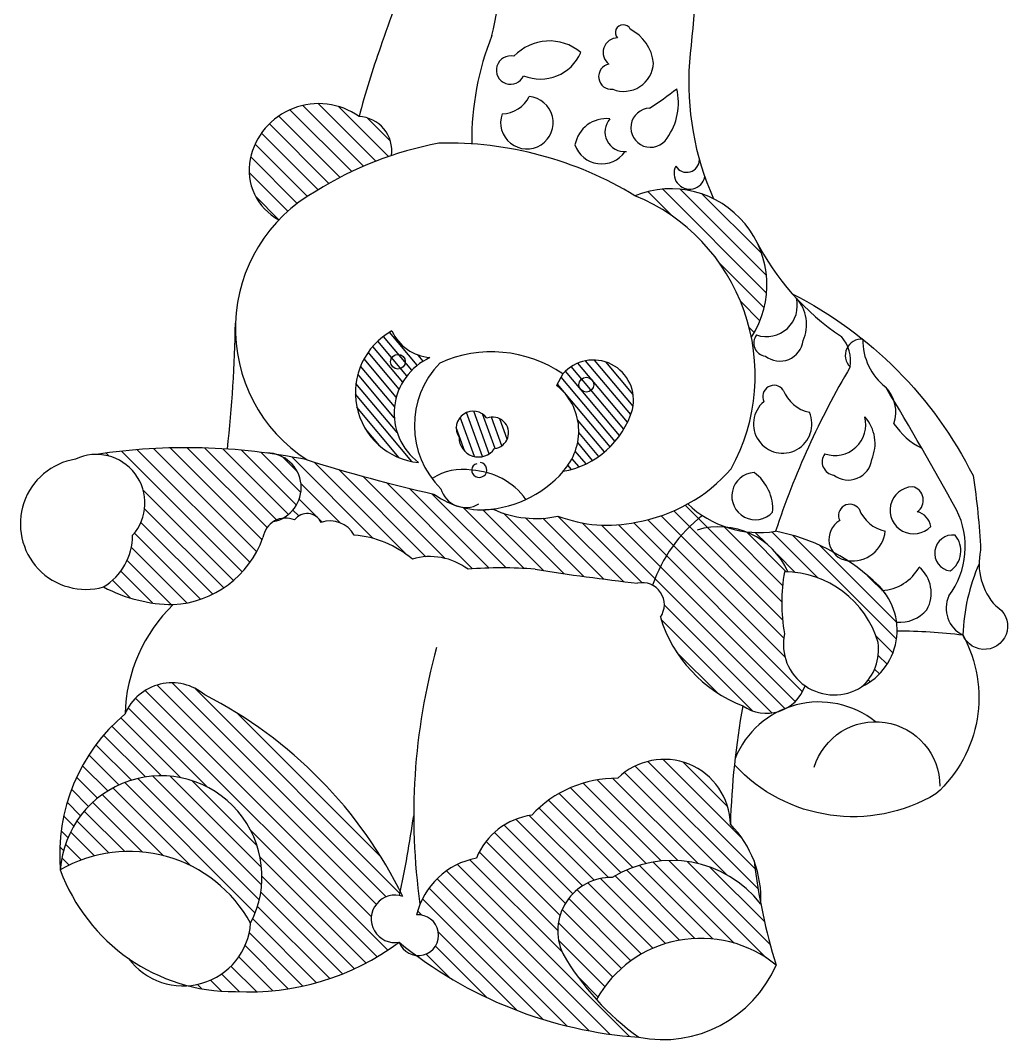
# Model space of a CAD drawing. Extents: x 1150 to 1325, y 2258 to 2543.
# Drawn here: x 1149.9 to 1325.3, y 2257.7 to 2438.7 of the extents above; entities that cross this region are included whole.
import ezdxf

# ---------------------------------------------------------------- set-up
doc = ezdxf.new("R2010")
doc.units = 0
doc.header["$LTSCALE"] = 10
doc.header["$MEASUREMENT"] = 0
doc.layers.add('3', color=3, linetype='CONTINUOUS')
doc.layers.add('7', color=7, linetype='CONTINUOUS')

msp = doc.modelspace()

# ---------------------------------------------------------------- hatches: boundary and pattern name
at = {"layer": '3'}
h = msp.add_hatch(dxfattribs=at)
h.set_pattern_fill('ANSI31', color=256, scale=3.6, style=0)
h.set_pattern_definition([(135, (347.7268456030317, 2340.483989022258), (1.533581901987042, 1.533581901987042), [])])
edge = h.paths.add_edge_path()
edge.add_ellipse((1254.212176512666, 2373.525477813362), major_axis=(17.29588176404565, 17.29588176404565), ratio=0.9999999999999816, start_angle=203.8855789822288, end_angle=237.0500736975318)
edge.add_ellipse((1254.260380836079, 2378.289762803564), major_axis=(20.5965702424445, 20.5965702424445), ratio=0.9999999999998201, start_angle=235.000445147819, end_angle=254.1666019344068)
edge.add_ellipse((1281.173442094258, 2366.209563026386), major_axis=(-13.03991124555473, 13.03991124555474), ratio=0.9999999999996554, start_angle=91.39953504298562, end_angle=101.7359385324054)
edge.add_ellipse((1287.201004773078, 2329.868270736047), major_axis=(-18.68551072128039, 18.6855107212804), ratio=0.999999999999994, start_angle=-7.347239738739153, end_angle=26.09840956640628)
edge.add_ellipse((1260.380515414619, 2334.960923475676), major_axis=(2.769254126624526, 2.769254126624526), ratio=0.9999999999999215, start_angle=17.30551363886535, end_angle=57.27169451837447)
edge.add_ellipse((1301.555375666976, 2716.872271717069), major_axis=(-268.9911819635506, 268.9911819635506), ratio=0.9999999999998075, start_angle=125.8916227918636, end_angle=128.6601265725545, ccw=False)
edge.add_ellipse((1235.376908898259, 2267.078835095791), major_axis=(52.62155030828742, 52.62155030828742), ratio=0.999999999999975, start_angle=40.40754617273583, end_angle=49.59245382726701)
edge.add_ellipse((1222.676695001652, 2332.271209751734), major_axis=(-7.943982446181648, 7.943982446181652), ratio=0.9999999999999563, start_angle=-81.87651928342999, end_angle=-28.70820786454209)
edge.add_ellipse((1207.67934071217, 2329.009254793066), major_axis=(12.99217201785767, 12.99217201785767), ratio=0.9999999999999549, start_angle=4.855899385781409, end_angle=40.30871928314215)
edge.add_ellipse((1204.909945425421, 2344.932269306956), major_axis=(-3.461141811646196, 3.461141811646196), ratio=0.9999999999999506, start_angle=254.2156126488303, end_angle=333.7569272442034)
edge.add_ellipse((1200.841492640622, 2348.387080211958), major_axis=(1.951288709150453, 1.951288709150453), ratio=0.9999999999999443, start_angle=340.3164395781228, end_angle=458.8162948072656)
edge.add_ellipse((1197.014272814532, 2346.279634094772), major_axis=(-2.874196190196791, 2.874196190196791), ratio=0.999999999999675, start_angle=-68.17932222223254, end_angle=-37.77694910388988)
edge.add_ellipse((1193.614221713064, 2355.757648464362), major_axis=(4.358908937099067, 4.358908937099066), ratio=0.999999999999952, start_angle=252.9469541800258, end_angle=386.9178081500652)
edge.add_ellipse((1179.368657946494, 2255.952500239513), major_axis=(75.58514759918191, 75.58514759918191), ratio=0.9999999999992175, start_angle=393.40985842752474, end_angle=396.3053788515918, ccw=False)
edge.add_ellipse((1287.418674479278, 2636.987074808141), major_axis=(-204.7536998713769, 204.753699871377), ratio=0.9999999999999841, start_angle=117.603687144169, end_angle=122.2128897829752)
edge.add_ellipse((1232.061474268511, 2366.777586787392), major_axis=(-10.59404603298395, 10.59404603298396), ratio=0.9999999999997298, start_angle=99.35032699026176, end_angle=115.3103284430981)
edge.add_ellipse((1229.016099929972, 2356.815175873664), major_axis=(3.254345051228278, 3.254345051228278), ratio=0.9999999999988242, start_angle=199.2076723696505, end_angle=216.7969596822613)
edge.add_ellipse((1232.06147426851, 2366.777586787392), major_axis=(-10.59404603298067, 10.59404603298067), ratio=0.999999999999994, start_angle=120.6943036087545, end_angle=142.038280227237)
edge.add_ellipse((1241.426094167308, 2368.333600474373), major_axis=(12.77645041708652, 12.77645041708652), ratio=0.9999999999999969, start_angle=200.3749377918151, end_angle=237.7080354495407)
edge = h.paths.add_edge_path()
edge.add_ellipse((1254.84179583582, 2277.024352824274), major_axis=(-6.703746695759378, 6.703746695759378), ratio=0.9999999999999968, start_angle=-46.28162668383054, end_angle=70.16892121243723)
edge.add_ellipse((1287.102824511755, 2296.58027537918), major_axis=(33.3497582512212, 33.34975825122119), ratio=0.9999999999999303, start_angle=165.0084755940645, end_angle=189.6096247379897)
edge.add_ellipse((1265.086970037268, 2333.699200706627), major_axis=(53.56580136088851, 53.56580136088851), ratio=0.9999999999999818, start_angle=188.6791288207608, end_angle=220.9890642418472, ccw=False)
edge.add_ellipse((1220.572787820872, 2276.26026104107), major_axis=(-2.555542501632497, 2.555542501632498), ratio=0.9999999999997051, start_angle=129.361104070781, end_angle=319.9955713599753)
edge.add_ellipse((1233.477544526209, 2276.570350556977), major_axis=(9.632760203023324, 9.632760203023325), ratio=0.9999999999999438, start_angle=55.89082232406139, end_angle=121.0233355572083, ccw=False)
edge.add_ellipse((1242.387471741479, 2285.306347137644), major_axis=(8.758431563597004, 8.758431563597005), ratio=0.9999999999999327, start_angle=52.68829700166452, end_angle=112.99283263016031, ccw=False)
edge.add_ellipse((1255.716382102843, 2283.69788508453), major_axis=(-14.44522573463274, 14.44522573463274), ratio=0.9999999999999635, start_angle=-45.84140769118977, end_angle=2.187189773769205, ccw=False)
edge.add_ellipse((1264.258593758245, 2295.730213334357), major_axis=(8.31850876431262, 8.318508764312622), ratio=0.9999999999999772, start_angle=316.1172413953787, end_angle=449.4769303297975, ccw=False)
edge.add_ellipse((1262.749650052991, 2282.773042943167), major_axis=(-13.22877039291984, 13.22877039291984), ratio=0.9999999999999543, start_angle=245.87811385742458, end_angle=269.817433522373, ccw=False)
edge.add_ellipse((1384.784304323472, 2301.901608083468), major_axis=(-74.45459506929978, 74.45459506929983), ratio=0.9999999999995633, start_angle=51.79669435353513, end_angle=56.02021369639118)
edge.add_ellipse((1265.6323092836, 2269.577413496916), major_axis=(-14.11316463415744, 14.11316463415744), ratio=0.9999999999999991, start_angle=262.6676057706591, end_angle=347.0060629084361)
edge = h.paths.add_edge_path()
edge.add_ellipse((995.6568188337847, 2330.178951091026), major_axis=(-160.151743752395, 160.1517437523949), ratio=0.9999999999967367, start_angle=213.0531730149545, end_angle=213.2472211084832, ccw=False)
edge.add_ellipse((1216.429232431802, 2279.162685793961), major_axis=(2.977615248245422, 2.977615248245421), ratio=0.9999999999997904, start_angle=33.9009643550187, end_angle=235.2504168504735)
edge.add_ellipse((1190.460490964722, 2310.954838201323), major_axis=(-31.66423132650311, 31.66423132650311), ratio=0.9999999999999989, start_angle=131.9729627309675, end_angle=171.6305230069298, ccw=False)
edge.add_ellipse((1187.910865673119, 2299.168640316348), major_axis=(-23.28631774566493, 23.28631774566493), ratio=0.9999999999999931, start_angle=120.53796321128499, end_angle=135.3217309821549, ccw=False)
edge.add_ellipse((1178.796283550933, 2279.28507514837), major_axis=(8.51195670764704, 8.51195670764704), ratio=0.9999999999999761, start_angle=229.2411253049782, end_angle=310.7665266515076)
edge.add_ellipse((1174.876909115143, 2286.644865066436), major_axis=(-12.68105651754277, 12.68105651754278), ratio=0.9999999999999675, start_angle=197.6168049131983, end_angle=401.1355716240069)
edge.add_ellipse((1189.294703145579, 2290.674298139625), major_axis=(-22.9340436615074, 22.9340436615074), ratio=0.9999999999999943, start_angle=-5.080772055594025, end_angle=49.98935426085461, ccw=False)
edge.add_ellipse((1176.822519063373, 2312.027373476495), major_axis=(6.401998620217895, 6.4019986202179), ratio=0.9999999999999931, start_angle=4.645077938891973, end_angle=112.1079095962314, ccw=False)
edge.add_ellipse((1146.566612563369, 2248.270429216707), major_axis=(-56.11088593069342, 56.11088593069341), ratio=0.9999999999999942, start_angle=251.7974223341993, end_angle=287.9245968681917, ccw=False)
edge = h.paths.add_edge_path()
edge.add_ellipse((1320.864789844526, 2420.167210544773), major_axis=(-31.96639927268827, 31.96639927268827), ratio=0.9999999999510902, start_angle=71.81358752477242, end_angle=72.4766641127654)
edge.add_ellipse((1265.440790230642, 2391.75021244454), major_axis=(12.07726853979863, 12.07726853979864), ratio=0.9999999999999931, start_angle=282.0074742244801, end_angle=341.2675730276538, ccw=False)
edge.add_ellipse((1245.933549460681, 2375.706526771262), major_axis=(24.39395355718983, 24.39395355718983), ratio=0.9999999999999952, start_angle=326.271899127764, end_angle=382.599120775182)
edge.add_ellipse((1265.440790230642, 2391.75021244454), major_axis=(-12.07726853979859, 12.07726853979859), ratio=0.9999999999999917, start_angle=253.0226786082599, end_angle=336.86354567846575, ccw=False)
edge = h.paths.add_edge_path()
edge.add_ellipse((1209.77836316747, 2415.5599743271), major_axis=(4.313769035236379, 4.31376903523638), ratio=0.9999999999999891, start_angle=307.2108227483021, end_angle=402.3437048388002, ccw=False)
edge.add_ellipse((1235.762832448787, 2355.129387368848), major_axis=(-44.44221657085293, 44.44221657085293), ratio=0.9999999999998836, start_angle=-26.50257711930666, end_angle=-12.95618764301845)
edge.add_ellipse((1215.905472058654, 2384.065451824077), major_axis=(19.67667840835234, 19.67667840835234), ratio=0.9999999999999635, start_angle=73.99627922246644, end_angle=91.17618132983665)
edge.add_ellipse((1200.429793130056, 2412.109476084689), major_axis=(-7.006226170769459, 7.006226170769457), ratio=0.9999999999999714, start_angle=33.32760262522089, end_angle=107.33292270964179, ccw=False)
edge.add_ellipse((1202.867306353718, 2411.541066698554), major_axis=(-8.775596093612577, 8.775596093612576), ratio=0.9999999999999725, start_angle=-80.42593159820808, end_angle=33.03440377232249, ccw=False)
edge = h.paths.add_edge_path()
edge.add_ellipse((1273.963075193963, 2335.329890244365), major_axis=(9.511754068252099, 9.511754068252099), ratio=0.9999999999999651, start_angle=338.96115655170325, end_angle=384.6714562064533, ccw=False)
edge.add_ellipse((1285.494589381696, 2323.333957184762), major_axis=(-12.35701122253476, 12.35701122253476), ratio=0.9999999999997867, start_angle=-47.49546754143785, end_angle=-45.44569262566735)
edge.add_ellipse((1317.367119469722, 2335.306921472629), major_axis=(-22.77589646020776, 22.77589646020776), ratio=0.9999999999999866, start_angle=35.16477037774882, end_angle=54.83522962225276)
edge.add_ellipse((1294.459452591275, 2327.955262536242), major_axis=(-6.378531537503207, 6.378531537503208), ratio=0.9999999999999413, start_angle=33.16741916135796, end_angle=100.2543606518487)
edge.add_ellipse((1282.420839018643, 2322.99128527482), major_axis=(5.175350166280209, 5.17535016628021), ratio=0.9999999999998139, start_angle=254.5012413843281, end_angle=295.45832224842525, ccw=False)
edge.add_ellipse((1291.778056236028, 2301.575074980882), major_axis=(11.39040262106185, 11.39040262106185), ratio=0.9999999999989985, start_angle=65.92477246167212, end_angle=71.2783951387531)
edge.add_ellipse((1282.420839018643, 2322.99128527482), major_axis=(5.175350166279502, 5.175350166279503), ratio=0.9999999999999616, start_angle=189.882610420726, end_angle=242.7019262160637, ccw=False)
edge.add_ellipse((1287.137283044509, 2339.957862681199), major_axis=(17.41471405566587, 17.41471405566588), ratio=0.9999999999999938, start_angle=152.0801168981075, end_angle=203.7485411802933, ccw=False)
edge.add_ellipse((1260.380515414619, 2334.960923475676), major_axis=(-2.769254126624951, 2.769254126624951), ratio=0.9999999999999583, start_angle=190.1740138345776, end_angle=287.3055136388634)
edge.add_ellipse((1287.201004773078, 2329.868270736047), major_axis=(-18.68551072128039, 18.68551072128038), ratio=0.9999999999999934, start_angle=-7.347239738739177, end_angle=26.09840956640619, ccw=False)
edge.add_ellipse((1281.173442094258, 2366.209563026386), major_axis=(13.03991124554993, 13.03991124554993), ratio=0.9999999999999688, start_angle=191.7359385324089, end_angle=217.0919078706323)
h = msp.add_hatch(dxfattribs=at)
h.set_pattern_fill('ANSI31', color=256, scale=2.160000000000001, angle=5, style=0)
h.set_pattern_definition([(130, (347.7268456030317, 2340.483989022258), (0.9968439777485956, 0.8364514140701397), [])])
edge = h.paths.add_edge_path()
edge.add_ellipse((1238.725241141588, 2365.766206577647), major_axis=(-7.33276653795109, 7.332766537951093), ratio=0.999999999999964, start_angle=181.6326341098466, end_angle=276.61548591732)
edge.add_line((1245.164407628976, 2373.894925120436), (1246.263948678956, 2375.937210644022))
edge.add_ellipse((1251.674690353684, 2371.273763356826), major_axis=(5.050933877566541, 5.050933877566542), ratio=0.9999999999999716, start_angle=-58.14540751515182, end_angle=94.24238011952832, ccw=False)
edge.add_ellipse((1243.568712757133, 2374.125397204781), major_axis=(11.11072989073191, 11.11072989073191), ratio=0.999999999999956, start_angle=234.87676799093, end_angle=298.4489480097828, ccw=False)
edge = h.paths.add_edge_path()
edge.add_ellipse((1223.266069640828, 2386.912994099342), major_axis=(5.71308806738033, 5.713088067380329), ratio=0.9999999999999789, start_angle=159.421184403841, end_angle=220.6615048553028)
edge.add_ellipse((1227.20821241912, 2368.932770431182), major_axis=(-7.720613751386442, 7.720613751386445), ratio=0.9999999999999678, start_angle=-20.35297597897196, end_angle=97.96049232831528)
edge.add_ellipse((1221.865625330076, 2372.62183069203), major_axis=(-8.814633238486865, 8.814633238486865), ratio=0.9999999999999146, start_angle=-16.457833290125507, end_angle=129.3170807379705, ccw=False)
h = msp.add_hatch(dxfattribs=at)
h.set_pattern_fill('ANSI31', color=256, scale=2.160000000000001, angle=25, style=0)
h.set_pattern_definition([(110, (347.7268456030317, 2340.483989022258), (1.222810162490455, 0.445066501304744), [])])
edge = h.paths.add_edge_path()
edge.add_ellipse((1233.814688077347, 2365.474319374264), major_axis=(1.982468560851177, 1.982468560851177), ratio=0.9999999999994218, start_angle=231.2956469711163, end_angle=426.810244537716, ccw=False)
edge.add_ellipse((1231.280708815341, 2364.65275545766), major_axis=(2.442902294209562, 2.442902294209562), ratio=0.999999999999968, start_angle=134.0718243709204, end_angle=280.3317968036823, ccw=False)
edge.add_ellipse((1230.329536561075, 2366.349193478025), major_axis=(2.116242492784628, 2.116242492784628), ratio=0.99999999999789, start_angle=-9.731640759242623, end_angle=168.2392780198932, ccw=False)
h = msp.add_hatch(dxfattribs=at)
h.set_pattern_fill('ANSI31', color=256, scale=3.6, style=0)
h.set_pattern_definition([(135, (2722.344890696053, 1737.088203810985), (1.533581901987042, 1.533581901987042), [])])
edge = h.paths.add_edge_path()
edge.add_ellipse((1273.963075193963, 2335.329890244365), major_axis=(9.511754068252097, 9.511754068252097), ratio=0.9999999999999654, start_angle=338.9611565517033, end_angle=384.6714562064533)
edge.add_ellipse((1281.173442094258, 2366.209563026386), major_axis=(-13.03991124555124, 13.03991124555124), ratio=0.9999999999999764, start_angle=127.0919078706308, end_angle=143.9946571467172)
edge.add_ellipse((1277.3930176765, 2313.330834970903), major_axis=(-24.96012393622314, 24.96012393622314), ratio=0.9999999999999716, start_angle=286.48177453605774, end_angle=304.1186807082081, ccw=False)
edge.add_ellipse((1297.370807107004, 2346.577636106429), major_axis=(-2.714824420846443, 2.714824420846443), ratio=0.9999999999998759, start_angle=80.52430743952728, end_angle=127.4729172837292)
edge.add_ellipse((1277.393017676501, 2313.330834970902), major_axis=(-24.96012393622393, 24.96012393622393), ratio=0.9999999999999319, start_angle=272.2147394142727, end_angle=281.51545018719304, ccw=False)
edge.add_ellipse((1294.453767790726, 2330.43835386082), major_axis=(-7.913514511624455, 7.913514511624452), ratio=0.9999999999999757, start_angle=160.9232589511829, end_angle=276.8306606019255, ccw=False)
edge.add_ellipse((1293.637579743961, 2326.969524788487), major_axis=(6.168589467549169, 6.168589467549168), ratio=0.9999999999999306, start_angle=265.8733590745812, end_angle=323.3273887629275)
edge.add_ellipse((1285.494589381694, 2323.333957184762), major_axis=(-12.35701122255614, 12.35701122255614), ratio=0.9999999999999895, start_angle=241.280313818829, end_angle=312.504532458562)
edge = h.paths.add_edge_path()
edge.add_ellipse((1179.368657946492, 2255.952500239513), major_axis=(75.58514759924907, 75.58514759924908), ratio=0.9999999999999971, start_angle=396.3053788515699, end_angle=413.59369689427797, ccw=False)
edge.add_ellipse((1193.614221713064, 2355.757648464362), major_axis=(4.358908937099076, 4.358908937099077), ratio=0.9999999999998889, start_angle=252.9469541800307, end_angle=386.91780815006666, ccw=False)
edge.add_ellipse((1197.014272814532, 2346.279634094772), major_axis=(-2.874196190195644, 2.874196190195644), ratio=0.9999999999999819, start_angle=-37.77694910388456, end_angle=36.6164622761456)
edge.add_ellipse((1176.077564593153, 2352.903261546119), major_axis=(-12.69850753332185, 12.69850753332185), ratio=0.999999999999937, start_angle=138.0361338698891, end_angle=205.3768970562482, ccw=False)
edge.add_ellipse((1177.333833702424, 2362.063911290096), major_axis=(19.1594551506739, 19.15945515067391), ratio=0.99999999999998, start_angle=197.1169113655141, end_angle=224.3548504321523, ccw=False)
edge.add_ellipse((1159.094848873881, 2347.298049427128), major_axis=(-7.594077526409433, 7.594077526409436), ratio=0.9999999999999655, start_angle=166.2237343182823, end_angle=225.0000000000034)
edge.add_ellipse((1163.395922835631, 2353.027342489956), major_axis=(6.094260715046976, 6.094260715046975), ratio=0.9999999999999579, start_angle=273.3360687233264, end_angle=405.0000000000012)
edge = h.paths.add_edge_path()
edge.add_ellipse((1169.257390195854, 2266.550255958784), major_axis=(17.38485331465704, 17.38485331465704), ratio=0.9999999999999903, start_angle=343.8048904155436, end_angle=434.947486121654)
edge.add_ellipse((1174.876909115143, 2286.644865066435), major_axis=(-12.68105651754263, 12.68105651754263), ratio=0.9999999999999952, start_angle=-162.3831950868008, end_angle=41.135571623998885, ccw=False)
edge = h.paths.add_edge_path()
edge.add_ellipse((1384.784304323471, 2301.901608083469), major_axis=(-74.45459506926473, 74.45459506926474), ratio=0.9999999999997173, start_angle=56.02021369638782, end_angle=62.08567991685826)
edge.add_ellipse((1270.759335333889, 2254.479733403703), major_axis=(15.01241052559339, 15.01241052559339), ratio=0.999999999999999, start_angle=5.943199283849794, end_angle=105.8134273989328)
edge.add_ellipse((1287.102824511754, 2296.580275379181), major_axis=(33.3497582512208, 33.34975825122081), ratio=0.9999999999997629, start_angle=165.008475594066, end_angle=177.3090501660279, ccw=False)
edge.add_ellipse((1254.84179583582, 2277.024352824274), major_axis=(6.703746695759482, 6.703746695759482), ratio=0.9999999999999698, start_angle=43.718373316170414, end_angle=160.1689212124484, ccw=False)
edge.add_ellipse((1265.6323092836, 2269.577413496916), major_axis=(-14.11316463415744, 14.11316463415744), ratio=0.9999999999999993, start_angle=262.66760577065907, end_angle=347.0060629084361, ccw=False)

# ---------------------------------------------------------------- linework, layer by layer
msp.add_lwpolyline([(1246.263948678956, 2375.937210644022), (1245.164407628976, 2373.894925120436)], dxfattribs=at)
for centre in [(1216.963506201729, 2378.108923643123), (1250.445983395914, 2374.02716995763)]:
    msp.add_circle(centre, 1.313681219438253, dxfattribs=at)
for centre, radius, start, end in [((1256.985502202991, 2436.578864815551), 1.384568988409609, 25.11811731625028, 223.9162359756583), ((1254.63759830178, 2430.264784363663), 7.784990652763586, 6.500935419458184, 62.44329873656631), ((1243.875849942632, 2426.443314073133), 8.63878484096294, 49.7665047739176, 136.8608534780963), ((1255.988121573388, 2433.041716433671), 2.576803046411211, 89.73110433079643, 233.3562797060598), ((1242.288550034441, 2436.109854579277), 7.797564268287267, 247.4193701034006, 336.8020429866261), ((1236.975482231707, 2429.900354682204), 2.521538691736541, 76.31191043824224, 336.875034374085), ((1257.084427061692, 2431.427201390525), 5.295565359065641, 248.4475717685044, 356.9582183252519), ((1254.890104623965, 2428.752744877789), 2.264581609538831, 101.2014363125596, 276.3122498926931), ((1222.363501533784, 2483.374995287872), 71.91533884040601, 303.1437023430211, 307.8644793765228), ((1256.054460900608, 2424.09666048374), 10.74611552993343, 324.3126983210758, 13.47301400587697), ((1239.868599755709, 2420.566220625963), 4.663408387651996, 160.6136619675055, 84.79219090043351), ((1235.249850731939, 2427.759853385164), 5.649953638257121, 272.2290044234981, 333.1768484444552), ((1261.830246155751, 2419.678704468821), 3.484570075875323, 92.42926286586119, 327.9152273072863), ((1254.03217285764, 2415.593870183412), 5.704655472278761, 84.07201734095267, 169.5995300158933), ((1257.286549280641, 2418.94522225893), 3.535354168088998, 138.927019267959, 274.2598764892029), ((1253.16354913196, 2418.278327335877), 5.022667485156693, 199.2341129759455, 325.1728398409793), ((1268.262673555077, 2414.010778990912), 2.257671924733639, 211.2527495255174, 0), ((1268.790004153885, 2411.549380810829), 2.775439039010807, 152.3012828908168, 347.471971149499), ((1320.86478984453, 2420.167210544765), 45.20731538920094, 206.8135875239234, 236.2496252489332), ((1282.416203752434, 2388.08351104124), 5.506792337518665, 251.4721139215545, 14.0605030357469), ((1282.521050981512, 2384.70691673947), 7.046402277358078, 336.1065966969219, 41.99437719224792), ((1221.865625330076, 2372.62183069203), 12.46577387321221, 118.5421667098843, 264.3170807379622), ((1223.266069640828, 2386.912994099343), 8.079526627921224, 204.4211844038549, 265.6615048553042), ((1215.909411325467, 2383.572585597029), 5.436087885755118e-14, 327.0843334197667, 90), ((1282.51835062152, 2381.427550074513), 2.342653453875801, 142.2383174578671, 263.3439086356193), ((1290.768162239468, 2378.199756347743), 6.631923432606285, 351.2351917268659, 41.32333663924293), ((1284.82397954773, 2382.383359428061), 4.173454157653299, 231.8652053525425, 352.6973254845214), ((1299.292208095823, 2379.254709876511), 2.854044056300914, 84.56897841078747, 226.3621645744301), ((1227.20821241912, 2368.932770431182), 10.91859667705478, 114.6470240210214, 232.9604923283139), ((1251.674690353684, 2371.273763356826), 7.143099192304169, 346.8545924848734, 139.2423801195189), ((1238.725241141588, 2365.766206577647), 10.3700978876859, 316.632634109835, 51.61548591733795), ((1283.784656987434, 2371.904522609543), 2.014786439721473, 35.70204004848467, 206.162820719184), ((1299.023814626879, 2369.140719893148), 6.400031998380595, 341.4093972270297, 44.11859600343486), ((1291.449552542983, 2375.455409260221), 6.47975005609097, 201.5026717652388, 257.7153026918044), ((1243.568712757133, 2374.125397204781), 15.71294489933677, 279.8767679909419, 343.4489480097978), ((1285.318699204724, 2367.054603468972), 5.183199356418441, 130.1546750793051, 23.53170923606285), ((1230.329536561072, 2366.34919347803), 2.992818834563068, 35.26835924067922, 213.2392780200197), ((1233.814688077347, 2365.474319374264), 2.803633925733263, 276.295646971107, 111.8102445377004), ((1294.581355680285, 2366.966590644108), 5.506792337518665, 251.4721139215545, 14.0605030357469), ((1294.686202909363, 2363.589996342338), 7.046402277358078, 336.1065966969219, 41.99437719224792), ((1315.674655095818, 2374.190437119891), 12.73994568450964, 213.8156758282884, 243.6900528393533), ((1231.280708815341, 2364.65275545766), 3.454785556023482, 179.0718243709326, 325.3317968036826), ((1294.683502549371, 2360.310629677381), 2.342653453875801, 142.2383174578671, 263.3439086356207), ((1296.989131475581, 2361.266439030929), 4.173454157653299, 231.8652053525425, 352.6973254845214), ((1231.256657874904, 2358.830373574853), 1.196195524549652, 103.6554402334917, 244.9091183499618), ((1231.42395200383, 2358.900325022682), 1.336055581085153, 239.6766410171715, 80.31140347042147), ((1246.263948678956, 2358.645334519659), 5.436087885755118e-14, 90, 289.7535359818654), ((1280.478000840364, 2354.238972363103), 4.189671442902061, 92.99037232016485, 316.7912021885632), ((1275.580726819767, 2351.966690492092), 7.973295281330901, 355.7116236354074, 54.06995087332601), ((1229.016099929972, 2356.815175873664), 4.602338908091127, 195.920609588347, 300.5255179267211), ((1308.58073720838, 2351.73566389893), 4.189671442902061, 92.99037232016485, 316.7912021885632), ((1307.827862274514, 2353.497702116458), 2.480165476811797, 304.2382207535584, 77.55911486461002), ((1232.06147426851, 2366.777586787392), 14.98224358024616, 234.3503269902801, 277.0382802272141), ((1297.253675551545, 2350.787602212411), 2.014786439721473, 35.70204004847408, 206.1628207191723), ((1304.918571107095, 2354.338488863089), 6.47975005609097, 201.5026717652267, 257.7153026918044), ((1308.566297059064, 2348.416699414195), 3.101031601383874, 8.35256410531118, 77.76846373736115), ((1297.370807107004, 2346.577636106429), 3.839341515422499, 120.1003691485586, 262.4729172836298), ((1284.056585884193, 2347.995116768808), 3.882919918396513e-15, 287.6669423287429, 90), ((1297.64469650862, 2348.650460961756), 5.93018304102389, 262.4729172836298, 353.7718570299717), ((1315.533389952776, 2344.133621892907), 3.211295509637928, 82.72474481341422, 261.8642292147902), ((1312.669725683659, 2344.521085074571), 4.303922418031822, 304.0398505307133, 40.54912349744279), ((1302.503359948707, 2345.511251183941), 8.054266601105628, 273.193195174556, 331.2942309388856), ((1305.630835492294, 2337.01634427992), 6.074726699876533, 331.0316466948999, 49.60306213766778), ((1351.668163391426, 2328.410932505492), 34.35392280669701, 156.2825112113614, 178.0491856739741), ((1319.59378120356, 2334.303388463518), 5.235705137400839, 154.6860875804696, 244.4320776011019), ((1306.088458921439, 2338.195185354323), 6.369755305516541, 265.2055838111786, 319.6870332709168), ((1254.84179583582, 2277.024352824274), 9.480529495856755, 88.71837331617554, 205.1689212124297), ((1216.429232431802, 2279.162685793961), 4.210983867597302, 70.21054907699285, 280.250416850442), ((1220.572787820872, 2276.26026104107), 3.61408286502895, 200.0887687702148, 94.99557136000203)]:
    msp.add_arc(centre, radius, start, end, dxfattribs=at)
at = {"layer": '7'}
for points in [[(1272.343242412384, 2479.962997862138, -0.01312914449168951), (1268.746528275111, 2431.310511191093, 0.121965730907829), (1273.018644533223, 2407.056974183518, 0.121965730907829)], [(1287.023041905512, 2390.193264172445, -0.1602430426413988), (1319.132937616765, 2357.876189296758, -0.02855087344901277), (1320.482025623239, 2344.626568807293, 0.2488332959380451), (1323.180207992612, 2334.745496279342, -1.405296123518346), (1317.334151489325, 2329.580393456075, -0.3478979359352413), (1312.543083841158, 2301.363644379037, -0.3547589051003718), (1276.740847251649, 2306.52102887852)], [(1305.644298498929, 2330.298903797527, -0.03530347525291138), (1317.334151489325, 2329.580393456075, -0.03530347525291138)], [(1290.900073798673, 2306.092186216261, -0.864233227180462), (1313.219426713156, 2302.714654504985, -0.864233227180462)]]:
    msp.add_lwpolyline(points, format="xyb", dxfattribs=at)
for centre, radius, start, end in [((1104.264349826031, 2464.179394582349), 132.4328309646206, 347.7262571145218, 4.758372290643259), ((1444.556632678184, 2357.024124087342), 243.1793493111686, 157.8775461066896, 161.5448921740157), ((1280.17409786817, 2417.378695747382), 50.10343770962607, 158.1495229748053, 180.5039142999659), ((1353.865303196909, 2383.917424199529), 148.673135052154, 160.3119037983622, 165.2961764473025), ((1202.867306353718, 2411.541066698554), 12.41056701349509, 54.57406840177846, 168.0344037720161), ((1209.77836316747, 2415.5599743271), 6.100590674576369, 352.2108227483092, 87.34370483879201), ((1235.762832448787, 2355.129387368848), 62.85078541642362, 100.5767380391085, 122.0438123569952), ((1225.652787457807, 2352.538316207573), 64.41551874187061, 58.73910839216209, 91.26870912489062), ((1200.429793130056, 2412.109476084689), 9.908300071755221, 168.3276026248515, 242.3329227096578), ((1215.905472058654, 2384.065451824077), 27.82702546754468, 118.9962792224529, 237.2323966783916), ((1265.440790230642, 2391.75021244454), 17.07983696540493, 327.0074742244953, 111.8635456784416), ((1245.933549460681, 2375.706526771262), 34.49825996047711, 331.2144233685059, 67.59912077518163), ((958.0180936783249, 2388.309502121956), 230.0994957519155, 353.5924633168888, 359.1711849409039), ((1310.021969802686, 2381.869497846249), 10.46208496047153, 178.759779430056, 232.2603852708545), ((1233.621109540302, 2357.521457376519), 22.33789045311607, 55.52950389610479, 114.3858094454723), ((1235.714255309744, 2366.806169155545), 15.82347581916751, 135.6546125104167, 225.3315144942805), ((1425.847844973871, 2301.175023597325), 149.3214059631859, 149.3984895950049, 161.7265511775898), ((788.8268991726079, 2061.497384469979), 602.0098690213024, 28.83203931914621, 31.22685474757132), ((1179.368657946492, 2255.952500239513), 106.8935408488246, 78.40985842748063, 98.59369689427224), ((1161.525391586968, 2349.318608989904), 11.6353381084909, 99.07919702798362, 285.6394557273908), ((1163.395922835631, 2353.027342489956), 8.618586155856917, 318.3360687233381, 115.4719066869049), ((1193.614221713064, 2355.757648464362), 6.164428135994557, 281.5219442755151, 89.36010573021852), ((1287.418674479276, 2636.987074808141), 289.5654593041626, 252.6036871441871, 257.2128897829505), ((1228.355352027396, 2349.663936520487), 9.32367789475302, 79.46246751027057, 124.5118969184007), ((1229.552448120982, 2346.341867752404), 12.49883419101872, 35.78949226251826, 87.67057543199232), ((1231.313973926749, 2371.837575437968), 20.02292770679966, 269.9630995445975, 318.8778609665551), ((1254.260380836079, 2378.289762803564), 29.12794897522849, 280.0004451478327, 318.7764257942083), ((1241.426094167308, 2368.333600474373), 18.06862945883028, 245.3749377918232, 282.70803544954), ((1281.173442094258, 2366.209563026386), 18.44121933559816, 226.3995350429683, 278.9946571466937), ((1303.204199496891, 2345.266827656806), 14.56016135466487, 323.1857967368574, 26.71682517022046), ((1197.014272814532, 2346.279634094772), 4.064727233095592, 66.82067777777647, 171.6164622761492), ((1200.841492640622, 2348.387080211958), 2.759538956585978, 25.31643957813336, 143.816294807257), ((1204.909945425421, 2344.932269306957), 4.894793691326372, 29.21561264881779, 108.7569272442227), ((1254.212176512666, 2373.525477813362), 24.46007056391523, 248.8855789822514, 282.0500736975152), ((1287.201004773078, 2329.868270736047), 26.42530268190263, 127.6527602612633, 161.0984095664015), ((1273.963075193963, 2335.329890244365), 13.45165160527957, 23.96115655169945, 106.6182795536973), ((1277.3930176765, 2313.330834970903), 35.2989457891187, 47.21473941426214, 79.11868070819989), ((1159.094848873881, 2347.298049427128), 10.73964743156096, 301.223734318282, 0), ((1176.077564593153, 2352.903261546119), 17.95840157552028, 273.0361338699071, 340.3768970562359), ((1207.67934071217, 2329.009254793066), 18.37370587233833, 49.85589938579432, 85.30871928312882), ((1222.676695001652, 2332.271209751734), 11.23448771464347, 53.12348071658913, 106.2917921354547), ((1235.37690889826, 2267.078835095791), 74.41811011907826, 85.40754617273038, 94.59245382726962), ((1301.555375666971, 2716.872271717071), 380.4109776914391, 260.8916227918547, 263.660126572581), ((1317.367119469722, 2335.306921472629), 32.2099816692296, 170.1647703777459, 189.8352296222541), ((1285.494589381694, 2323.333957184762), 17.47545286133543, 16.28031381882416, 89.55430737431955), ((1260.380515414619, 2334.960923475676), 3.916316743530653, 325.174013834577, 102.2716945183604), ((1294.453767790726, 2330.43835386082), 11.19139954837541, 295.9232589511956, 51.83066060191329), ((1177.333833702424, 2362.063911290095), 27.09556132176193, 242.1169113655007, 269.3548504321546), ((1196.514617806801, 2314.803377751104), 28.04272877483681, 134.0163539395805, 178.4758433215139), ((1287.137283044509, 2339.957862681199), 24.62812480237186, 197.0801168980958, 248.7485411802906), ((1294.459452591275, 2327.955262536242), 9.020605808361106, 168.167419161354, 302.8021814279011), ((1293.637579743961, 2326.969524788487), 8.723702885719426, 310.8733590745857, 8.327388762925903), ((1331.866550618356, 2297.476822905235), 112.0942863858841, 164.5379016423042, 188.0623128496938), ((1176.822519063373, 2312.027373476495), 9.05379327500587, 49.64507793886967, 157.1079095962178), ((1146.566612563368, 2248.270429216707), 79.35277587995579, 26.05511053950653, 62.92459686819905), ((1282.420839018643, 2322.99128527482), 7.319050395181933, 234.8826104207287, 340.4583222484212), ((1291.778056236029, 2301.575074980882), 16.10846186757606, 51.46975553182475, 157.7964666346748), ((1189.294703145579, 2290.674298139625), 32.43363558616056, 129.9192279444139, 184.9893542608558), ((1424.687322682361, 2291.125064959985), 148.7454042898503, 169.9804228704068, 178.1374421625666), ((1264.258593758245, 2295.730213334357), 11.76414791321018, 1.11724139539048, 134.4769303298142), ((1174.876909115143, 2286.644865066435), 17.93372211232855, 332.6168049131853, 176.1355716240099), ((1255.716382102843, 2283.69788508453), 20.42863414545838, 89.15859230883015, 137.1871897737493), ((995.6568188337787, 2330.178951091), 226.488768052928, 348.053173014883, 351.6981925222436), ((1242.387471741479, 2285.306347137644), 12.38629270235474, 97.68829700168307, 157.992832630156), ((1262.749650052991, 2282.773042943167), 18.70830650318588, 356.9387941924718, 44.81743352239361), ((1169.257390195854, 2266.550255958784), 24.58589533745476, 28.80489041555834, 119.9474861216641), ((1233.477544526209, 2276.570350556977), 13.62278012220263, 100.8908223240867, 166.0233355571954), ((1265.6323092836, 2269.577413496916), 19.95902883362988, 37.6676057706439, 122.0060629084232), ((1384.784304323471, 2301.90160808347), 105.2946981279051, 186.7966943535278, 197.085679916844), ((1187.910865673119, 2299.168640316348), 32.93182637364888, 200.0958778533686, 270.3217309821306), ((1178.796283550933, 2279.28507514837), 12.03772461828708, 216.5056423240727, 355.7665266514922), ((1270.759335333889, 2254.479733403703), 21.23075456920684, 50.94319928383839, 150.8134273989409), ((1190.460490964722, 2310.954838201323), 44.77998538406003, 266.9729627309691, 306.6305230069549), ((1265.086970037268, 2333.699200706627), 75.75348276395168, 230.7707440202445, 265.9890642418583), ((1287.102824511755, 2296.58027537918), 47.16368042074095, 210.0084755940519, 234.6096247379894), ((1264.027215149698, 2279.602381928565), 21.88556403758268, 258.8319277887773, 336.7576502890432)]:
    msp.add_arc(centre, radius, start, end, dxfattribs=at)

doc.saveas('drawing.dxf')
